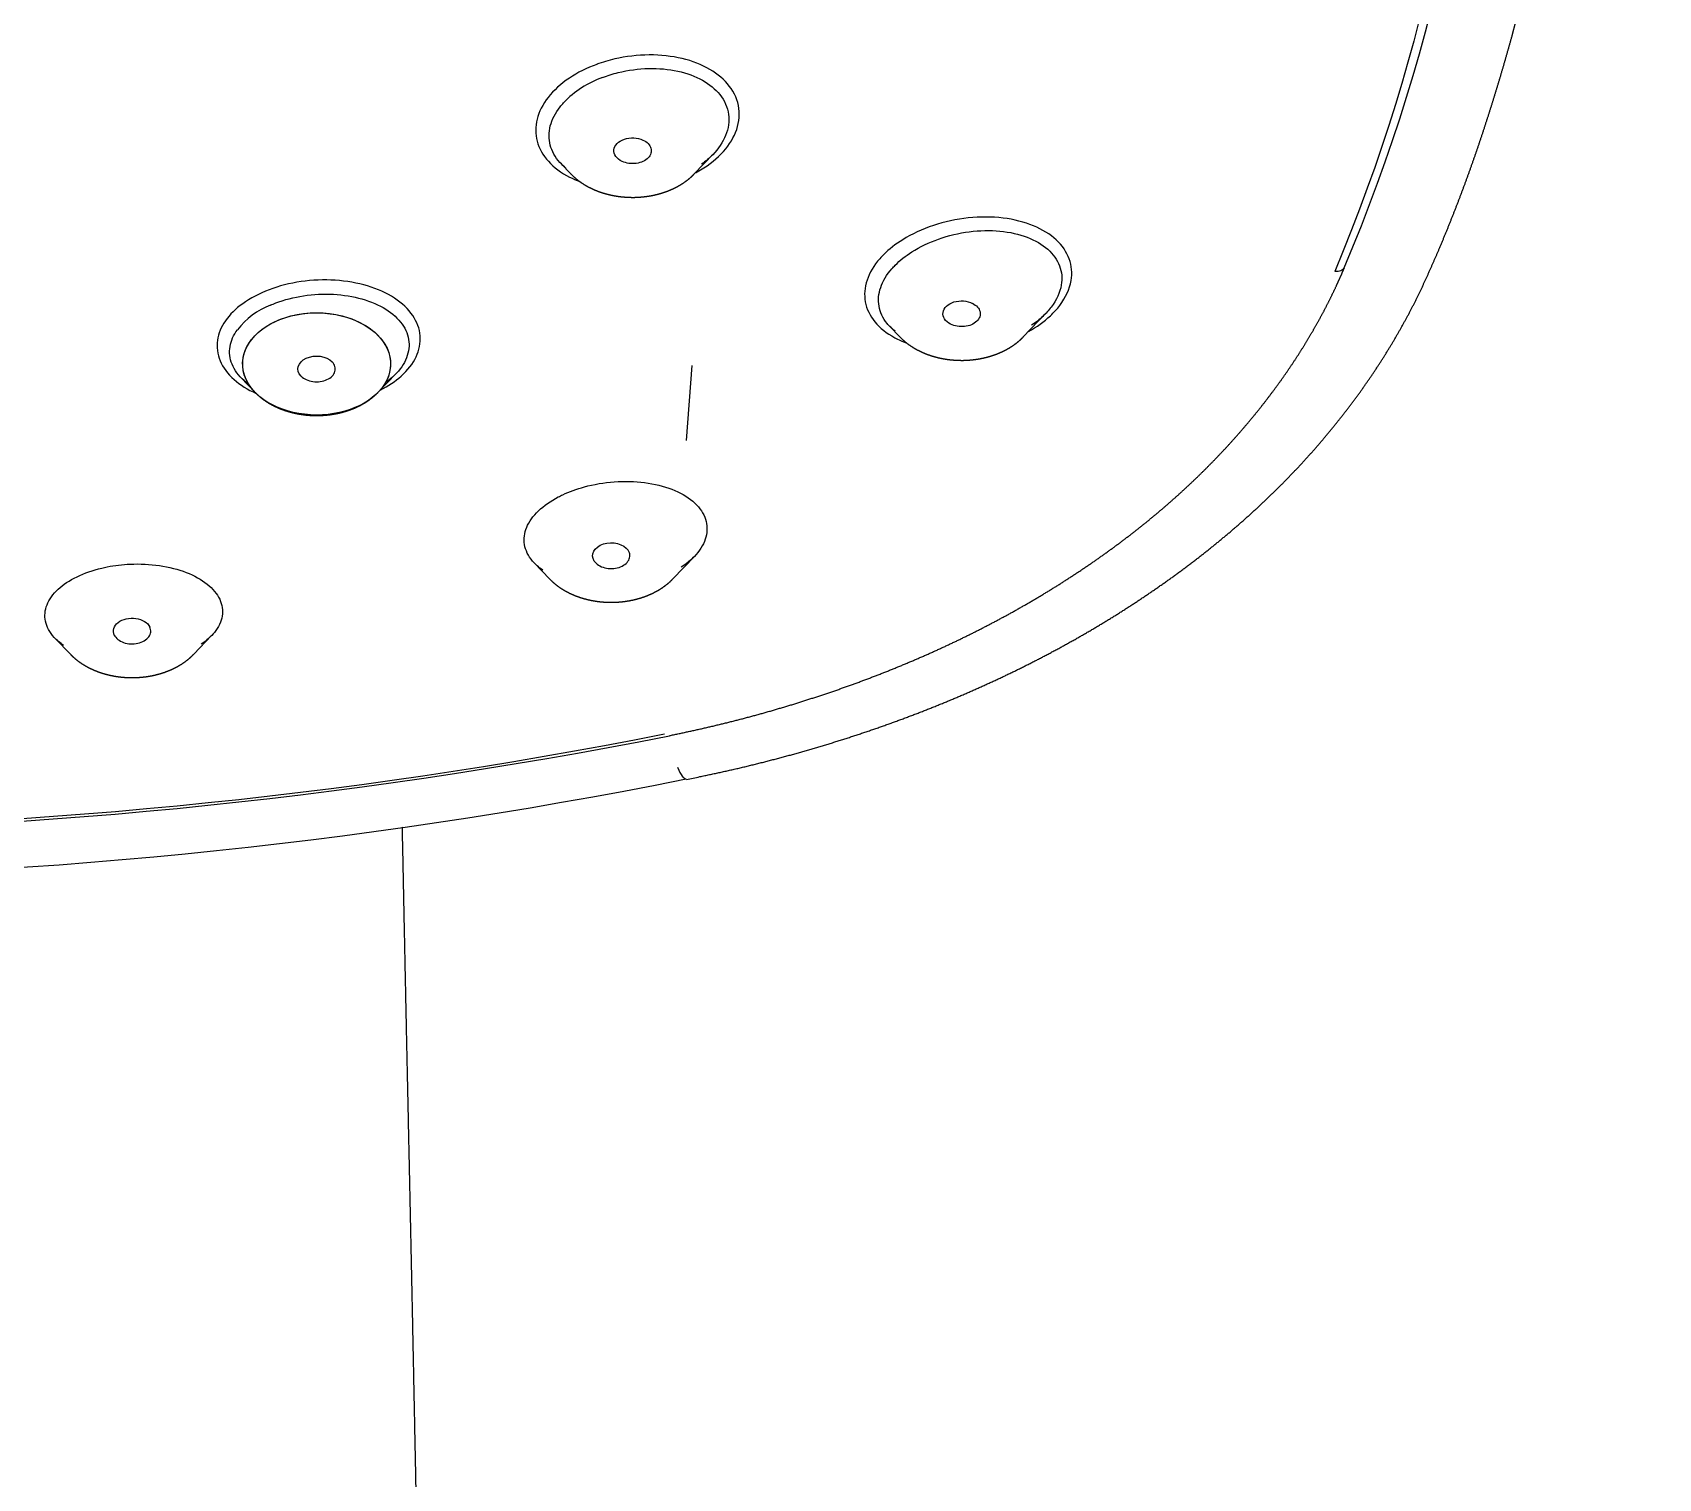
# Model space of a CAD drawing. Header units: millimetres. Extents: x 5066 to 5486, y -1867 to -1273.
# Drawn here: x 5232.47 to 5239.44, y -1583.56 to -1577.36 of the extents above; entities that cross this region are included whole.
import ezdxf

# ---------------------------------------------------------------- set-up
doc = ezdxf.new("R2010")
doc.units = ezdxf.units.MM
doc.header["$LTSCALE"] = 7
doc.header["$MEASUREMENT"] = 0
doc.layers.add('DWG', color=7, linetype='CONTINUOUS')

msp = doc.modelspace()

# ---------------------------------------------------------------- linework, layer by layer
at = {"layer": 'DWG'}
for p, q in [((5234.7771, -1577.9674), (5234.7346, -1577.9229)), ((5235.3064, -1577.9674), (5235.3871, -1577.8832)), ((5236.1878, -1578.6666), (5236.1431, -1578.62)), ((5236.7171, -1578.6666), (5236.8141, -1578.5653)), ((5233.9516, -1578.9035), (5234.0281, -1578.8236)), ((5235.2735, -1579.1104), (5235.2969, -1578.789)), ((5233.4223, -1578.9035), (5233.3622, -1578.8407)), ((5234.6855, -1579.7045), (5234.6207, -1579.6369)), ((5235.2148, -1579.7045), (5235.3067, -1579.6085)), ((5233.1604, -1580.0276), (5233.237, -1579.9476)), ((5232.6311, -1580.0276), (5232.5652, -1579.9588))]:
    msp.add_line(p, q, dxfattribs=at)
for centre, radius, start, end in [((5222.0843, -1572.6796), 17.3746, 344.32494, 357.35495), ((5231.1325, -1575.4015), 7.5664, 336.90106, 0.46976), ((5235.0606, -1577.9648), 0.4367, 109.75808, 136.07899), ((5233.6163, -1578.8499), 0.344, 111.65136, 141.49501), ((5230.9584, -1558.9503), 21.8429, 258.82419, 281.19623), ((5230.9582, -1559.0493), 21.9418, 258.66461, 281.33865), ((5233.7226, -1572.6589), 8.0563, 281.09179, 281.51236)]:
    msp.add_arc(centre, radius, start, end, dxfattribs=at)
at = {"layer": 'DWG', "extrusion": (0, 0, -1)}
for centre, major_axis, start_param, end_param in [((5235.0418, -1577.8682), (0.08, 0), 2.159845, 5.301438), ((5233.687, -1578.7825), (0.3173, 0), 2.557158, 6.86762), ((5233.687, -1578.7825), (0.3173, 0), 4.12334, 7.853982), ((5236.4524, -1578.5674), (0.08, 0), 2.199115, 5.340708), ((5233.687, -1578.7825), (0.3173, 0), 1.570796, 4.12334), ((5233.687, -1578.8042), (-0.08, 0), 5.694137, 8.835729), ((5234.9501, -1579.6053), (-0.08, 0), 5.654867, 8.796459), ((5232.8957, -1579.9284), (-0.08, 0), 5.969026, 9.110619)]:
    msp.add_ellipse(centre, major_axis=major_axis, ratio=0.690882, start_param=start_param, end_param=end_param, dxfattribs=at)
at = {"layer": 'DWG'}
for points in [[(5238.0525, -1572.5543), (5238.8454, -1574.447), (5238.8454, -1576.4936), (5238.0526, -1578.3857)], [(5235.0862, -1577.8222), (5235.0949, -1577.8262), (5235.11, -1577.8366), (5235.1223, -1577.8571), (5235.1223, -1577.8792), (5235.11, -1577.8997), (5235.0874, -1577.9153), (5235.0578, -1577.9238), (5235.0258, -1577.9238), (5235.0061, -1577.9181), (5234.9974, -1577.9141)], [(5238.0933, -1578.3704), (5238.088, -1578.3818), (5238.072, -1578.3887), (5238.0526, -1578.3857)], [(5236.4995, -1578.5226), (5236.5079, -1578.5269), (5236.5224, -1578.5377), (5236.5335, -1578.5585), (5236.5322, -1578.5806), (5236.5188, -1578.6007), (5236.4953, -1578.6157), (5236.4653, -1578.6234), (5236.4333, -1578.6225), (5236.4139, -1578.6163), (5236.4054, -1578.6121)], [(5233.6204, -1578.8349), (5233.6263, -1578.8409), (5233.6414, -1578.8513), (5233.6709, -1578.8598), (5233.703, -1578.8598), (5233.7326, -1578.8513), (5233.7552, -1578.8357), (5233.7675, -1578.8153), (5233.7675, -1578.7931), (5233.7593, -1578.7795), (5233.7535, -1578.7735)], [(5234.8854, -1579.6377), (5234.8916, -1579.6436), (5234.9073, -1579.6536), (5234.9373, -1579.6613), (5234.9693, -1579.6604), (5234.9984, -1579.6511), (5235.0201, -1579.6349), (5235.0312, -1579.6141), (5235.03, -1579.592), (5235.021, -1579.5786), (5235.0149, -1579.5728)], [(5232.8196, -1579.9455), (5232.8229, -1579.9523), (5232.8333, -1579.9652), (5232.8585, -1579.9789), (5232.8893, -1579.9849), (5232.9211, -1579.9823), (5232.949, -1579.9715), (5232.9689, -1579.9541), (5232.9776, -1579.9328), (5232.975, -1579.9182), (5232.9718, -1579.9113)], [(5235.179, -1580.371), (5232.4399, -1580.919), (5229.4776, -1580.9191), (5226.7385, -1580.371)], [(5235.2341, -1580.513), (5235.2483, -1580.5476), (5235.2619, -1580.564), (5235.272, -1580.5622)]]:
    msp.add_open_spline(points, degree=3, dxfattribs=at)
for points, degree, knots in [([(5235.3305, -1580.5531), (5235.4, -1580.5384), (5235.4693, -1580.523), (5235.5383, -1580.5068), (5235.607, -1580.4898), (5235.6753, -1580.4719), (5235.7433, -1580.4534), (5235.8108, -1580.434), (5235.878, -1580.414), (5235.9447, -1580.3931), (5236.011, -1580.3716), (5236.0767, -1580.3493), (5236.142, -1580.3263), (5236.2068, -1580.3026), (5236.271, -1580.2782), (5236.3346, -1580.2531), (5236.3977, -1580.2274), (5236.4601, -1580.201), (5236.5219, -1580.1739), (5236.583, -1580.1462), (5236.6435, -1580.1178), (5236.706, -1580.0874), (5236.7679, -1580.0562), (5236.8291, -1580.0242), (5236.8897, -1579.9915), (5236.9495, -1579.9581), (5237.0085, -1579.9239), (5237.0668, -1579.8891), (5237.1244, -1579.8535), (5237.1811, -1579.8172), (5237.2369, -1579.7803), (5237.2919, -1579.7427), (5237.346, -1579.7045), (5237.3993, -1579.6657), (5237.4516, -1579.6262), (5237.5029, -1579.5862), (5237.5533, -1579.5455), (5237.6027, -1579.5043), (5237.651, -1579.4626), (5237.6984, -1579.4203), (5237.7446, -1579.3774), (5237.7895, -1579.3344), (5237.8333, -1579.2908), (5237.8762, -1579.2466), (5237.9181, -1579.2018), (5237.959, -1579.1564), (5237.9988, -1579.1106), (5238.0376, -1579.0642), (5238.0754, -1579.0173), (5238.112, -1578.9699), (5238.1476, -1578.9221), (5238.1821, -1578.8739), (5238.2155, -1578.8253), (5238.2478, -1578.7762), (5238.2789, -1578.7268), (5238.3089, -1578.677), (5238.3377, -1578.6269), (5238.3654, -1578.5765), (5238.3918, -1578.5258), (5238.417, -1578.4749), (5238.441, -1578.4236), (5238.4673, -1578.3652), (5238.4927, -1578.3068), (5238.5173, -1578.2486), (5238.5412, -1578.1903), (5238.5643, -1578.1322), (5238.5868, -1578.074), (5238.6086, -1578.0159), (5238.6297, -1577.9578), (5238.6503, -1577.8997), (5238.6703, -1577.8415), (5238.6897, -1577.7834), (5238.7086, -1577.7251), (5238.7271, -1577.6668), (5238.7451, -1577.6085), (5238.7627, -1577.55), (5238.7799, -1577.4914), (5238.7967, -1577.4327), (5238.8133, -1577.3739)], 1, [0, 0, 0.362834, 0.725667, 1.088501, 1.451335, 1.814169, 2.177002, 2.539836, 2.90267, 3.265504, 3.628337, 3.991171, 4.354005, 4.716838, 5.079672, 5.442506, 5.80534, 6.168173, 6.531007, 6.893841, 7.256675, 7.63628, 8.015886, 8.395492, 8.775098, 9.154704, 9.53431, 9.913916, 10.293522, 10.673128, 11.052734, 11.43234, 11.811946, 12.191552, 12.571158, 12.950764, 13.330369, 13.709975, 14.089581, 14.469187, 14.848793, 15.224987, 15.60118, 15.977374, 16.353567, 16.729761, 17.105954, 17.482148, 17.858341, 18.234535, 18.610728, 18.986922, 19.363115, 19.739309, 20.115502, 20.491696, 20.867889, 21.244083, 21.620276, 21.99647, 22.372663, 22.801261, 23.229858, 23.658456, 24.087054, 24.515652, 24.944249, 25.372847, 25.801445, 26.230042, 26.65864, 27.087238, 27.515836, 27.944433, 28.373031, 28.801629, 29.230226, 29.658824, 30.087422, 30.087422]), ([(5234.8882, -1577.4975), (5234.8882, -1577.4975), (5234.8882, -1577.4975), (5234.8882, -1577.4975), (5234.8456, -1577.5131), (5234.8054, -1577.5333), (5234.7708, -1577.5565), (5234.7344, -1577.5808), (5234.7032, -1577.6091), (5234.6797, -1577.639), (5234.6564, -1577.6687), (5234.6401, -1577.7009), (5234.6321, -1577.7328), (5234.6242, -1577.7646), (5234.6243, -1577.7971), (5234.6325, -1577.8276), (5234.6407, -1577.8581), (5234.6572, -1577.8876), (5234.6806, -1577.9134), (5234.7042, -1577.9395), (5234.7353, -1577.9627), (5234.7716, -1577.9812), (5234.7853, -1577.9882), (5234.7999, -1577.9946), (5234.8152, -1578.0004)], 3, [0, 0, 0, 0, 0.0000063, 0.0000063, 0.0000063, 0.0731967, 0.0731967, 0.0731967, 0.1500927, 0.1500927, 0.1500927, 0.2264069, 0.2264069, 0.2264069, 0.3025008, 0.3025008, 0.3025008, 0.3788158, 0.3788158, 0.3788158, 0.4556258, 0.4556258, 0.4556258, 0.4847893, 0.4847893, 0.4847893, 0.4847893]), ([(5235.4976, -1577.6873), (5235.4976, -1577.6873), (5235.4976, -1577.6873), (5235.4976, -1577.6873), (5235.4933, -1577.6531), (5235.4791, -1577.6198), (5235.4565, -1577.5905), (5235.4357, -1577.5635), (5235.4071, -1577.5391), (5235.3732, -1577.5193), (5235.3389, -1577.4992), (5235.2982, -1577.4833), (5235.2545, -1577.4728), (5235.2103, -1577.4622), (5235.1618, -1577.4569), (5235.113, -1577.4571), (5235.064, -1577.4574), (5235.0133, -1577.4633), (5234.9651, -1577.4745), (5234.9388, -1577.4806), (5234.9129, -1577.4883), (5234.8882, -1577.4974), (5234.8882, -1577.4974), (5234.8882, -1577.4975), (5234.8882, -1577.4975)], 3, [0, 0, 0, 0, 0.000015, 0.000015, 0.000015, 0.190228, 0.190228, 0.190228, 0.365738, 0.365738, 0.365738, 0.543364, 0.543364, 0.543364, 0.722731, 0.722731, 0.722731, 0.90274, 0.90274, 0.90274, 0.999985, 0.999985, 0.999985, 1, 1, 1, 1]), ([(5234.913, -1577.5538), (5234.9347, -1577.5455), (5234.9573, -1577.5384), (5234.9803, -1577.5327), (5235.0226, -1577.5222), (5235.0672, -1577.5162), (5235.1103, -1577.5152), (5235.1535, -1577.5142), (5235.1964, -1577.5181), (5235.2355, -1577.5267), (5235.2744, -1577.5352), (5235.3107, -1577.5485), (5235.3413, -1577.5656), (5235.3716, -1577.5826), (5235.3972, -1577.6037), (5235.416, -1577.6272), (5235.4363, -1577.6528), (5235.4491, -1577.682), (5235.4532, -1577.7122)], 3, [0, 0, 0, 0, 0.096534, 0.096534, 0.096534, 0.275718, 0.275718, 0.275718, 0.454902, 0.454902, 0.454902, 0.632827, 0.632827, 0.632827, 0.808936, 0.808936, 0.808936, 1, 1, 1, 1]), ([(5234.7575, -1577.9439), (5234.7474, -1577.9358), (5234.7383, -1577.9272), (5234.7302, -1577.9182), (5234.7099, -1577.8958), (5234.6958, -1577.8703), (5234.6888, -1577.8438), (5234.6819, -1577.8174), (5234.682, -1577.7892), (5234.6891, -1577.7615), (5234.6962, -1577.7337), (5234.7106, -1577.7057), (5234.7309, -1577.6797), (5234.7356, -1577.6737), (5234.7407, -1577.6677), (5234.7461, -1577.6619)], 3, [0.5938723, 0.5938723, 0.5938723, 0.5938723, 0.6243093, 0.6243093, 0.6243093, 0.7001296, 0.7001296, 0.7001296, 0.7755465, 0.7755465, 0.7755465, 0.8511058, 0.8511058, 0.8511058, 0.8685344, 0.8685344, 0.8685344, 0.8685344]), ([(5235.3108, -1577.9629), (5235.3133, -1577.9616), (5235.3159, -1577.9602), (5235.3184, -1577.9588), (5235.3581, -1577.9369), (5235.3934, -1577.9105), (5235.4214, -1577.8817), (5235.4492, -1577.8531), (5235.4705, -1577.8214), (5235.4835, -1577.7893), (5235.497, -1577.7557), (5235.5019, -1577.7206), (5235.4976, -1577.6873)], 3, [0.760909, 0.760909, 0.760909, 0.760909, 0.7658051, 0.7658051, 0.7658051, 0.8429267, 0.8429267, 0.8429267, 0.9196237, 0.9196237, 0.9196237, 1, 1, 1, 1]), ([(5235.4532, -1577.7122), (5235.4571, -1577.7416), (5235.4528, -1577.7728), (5235.4407, -1577.8027), (5235.4292, -1577.8313), (5235.4101, -1577.8595), (5235.3853, -1577.8851), (5235.3713, -1577.8995), (5235.3552, -1577.9133), (5235.3375, -1577.926)], 3, [0, 0, 0, 0, 0.0810578, 0.0810578, 0.0810578, 0.1584424, 0.1584424, 0.1584424, 0.2020813, 0.2020813, 0.2020813, 0.2020813]), ([(5234.7771, -1577.9674), (5234.7877, -1577.9778), (5234.7989, -1577.9877), (5234.8107, -1577.9971), (5234.8231, -1578.0058), (5234.836, -1578.0141), (5234.8493, -1578.0217), (5234.864, -1578.0292), (5234.8791, -1578.0361), (5234.8946, -1578.0423), (5234.9105, -1578.0478), (5234.9267, -1578.0527), (5234.9433, -1578.0569), (5234.9602, -1578.0605), (5234.9774, -1578.0634), (5234.9947, -1578.0656), (5235.0122, -1578.0671), (5235.0297, -1578.0679), (5235.0473, -1578.0681), (5235.0648, -1578.0675), (5235.0823, -1578.0662), (5235.0997, -1578.0643), (5235.1169, -1578.0617), (5235.134, -1578.0583), (5235.1508, -1578.0543), (5235.1673, -1578.0496), (5235.1835, -1578.0443), (5235.1993, -1578.0382), (5235.2147, -1578.0315), (5235.2297, -1578.0242), (5235.2441, -1578.0161), (5235.2578, -1578.0076), (5235.2709, -1577.9985), (5235.2835, -1577.9887), (5235.2953, -1577.9784), (5235.3064, -1577.9674)], 1, [0.584435, 0.584435, 0.63789, 0.691346, 0.744802, 0.798258, 0.851714, 0.90517, 0.961835, 1.018501, 1.075167, 1.131833, 1.188499, 1.245165, 1.302426, 1.359688, 1.41695, 1.474212, 1.531473, 1.588735, 1.645971, 1.703206, 1.760441, 1.817677, 1.874912, 1.932147, 1.989402, 2.046657, 2.103912, 2.161167, 2.218422, 2.275677, 2.331974, 2.38827, 2.444566, 2.500862, 2.557158, 2.557158]), ([(5236.7393, -1578.6434), (5236.7746, -1578.6237), (5236.8066, -1578.6008), (5236.833, -1578.576), (5236.8483, -1578.5618), (5236.862, -1578.5467), (5236.8737, -1578.5313), (5236.8993, -1578.4975), (5236.916, -1578.461), (5236.9221, -1578.4254), (5236.9275, -1578.3936), (5236.9247, -1578.3616), (5236.914, -1578.3322), (5236.9032, -1578.3026), (5236.8841, -1578.2747), (5236.8583, -1578.2508), (5236.8323, -1578.2266), (5236.7988, -1578.2057), (5236.7605, -1578.1899), (5236.7217, -1578.1739), (5236.677, -1578.1626), (5236.63, -1578.1569), (5236.5826, -1578.1512), (5236.5315, -1578.151), (5236.481, -1578.1563), (5236.4305, -1578.1617), (5236.3792, -1578.1728), (5236.3314, -1578.1887), (5236.2841, -1578.2044), (5236.239, -1578.2254), (5236.1999, -1578.2497), (5236.1691, -1578.2689), (5236.1414, -1578.2905), (5236.1184, -1578.3135)], 3, [0.4473795, 0.4473795, 0.4473795, 0.4473795, 0.4940208, 0.4940208, 0.4940208, 0.5207093, 0.5207093, 0.5207093, 0.5798719, 0.5798719, 0.5798719, 0.6325164, 0.6325164, 0.6325164, 0.6854549, 0.6854549, 0.6854549, 0.7390417, 0.7390417, 0.7390417, 0.7933997, 0.7933997, 0.7933997, 0.848304, 0.848304, 0.848304, 0.9032088, 0.9032088, 0.9032088, 0.9575028, 0.9575028, 0.9575028, 1, 1, 1, 1]), ([(5236.1682, -1578.3587), (5236.1883, -1578.3385), (5236.2124, -1578.3193), (5236.2392, -1578.3022), (5236.2733, -1578.2804), (5236.3127, -1578.2615), (5236.354, -1578.2469), (5236.3959, -1578.232), (5236.4409, -1578.2213), (5236.4853, -1578.2156), (5236.5299, -1578.2098), (5236.5751, -1578.2088), (5236.6171, -1578.2128), (5236.659, -1578.2168), (5236.6989, -1578.2258), (5236.7336, -1578.239), (5236.7679, -1578.2522), (5236.7981, -1578.2699), (5236.8217, -1578.2907), (5236.8449, -1578.3114), (5236.8623, -1578.3357), (5236.8722, -1578.3617), (5236.882, -1578.3876), (5236.8847, -1578.4159), (5236.88, -1578.4442), (5236.8747, -1578.4758), (5236.8598, -1578.5085), (5236.8368, -1578.5387), (5236.8263, -1578.5526), (5236.8141, -1578.5661), (5236.8003, -1578.5789), (5236.786, -1578.5923), (5236.7699, -1578.605), (5236.7525, -1578.617)], 3, [0, 0, 0, 0, 0.0419095, 0.0419095, 0.0419095, 0.0956204, 0.0956204, 0.0956204, 0.1502016, 0.1502016, 0.1502016, 0.2050524, 0.2050524, 0.2050524, 0.2595771, 0.2595771, 0.2595771, 0.3134825, 0.3134825, 0.3134825, 0.3668367, 0.3668367, 0.3668367, 0.4199595, 0.4199595, 0.4199595, 0.4797087, 0.4797087, 0.4797087, 0.5066625, 0.5066625, 0.5066625, 0.5349998, 0.5349998, 0.5349998, 0.5349998]), ([(5236.1184, -1578.3135), (5236.1126, -1578.3193), (5236.107, -1578.3252), (5236.1018, -1578.3312), (5236.0762, -1578.3604), (5236.0574, -1578.392), (5236.0469, -1578.4234), (5236.0365, -1578.4547), (5236.034, -1578.4867), (5236.0396, -1578.5167), (5236.0453, -1578.547), (5236.0594, -1578.5762), (5236.0805, -1578.6019), (5236.102, -1578.628), (5236.1313, -1578.6513), (5236.1662, -1578.67), (5236.1818, -1578.6784), (5236.1987, -1578.686), (5236.2166, -1578.6926)], 3, [0, 0, 0, 0, 0.010627, 0.010627, 0.010627, 0.0632774, 0.0632774, 0.0632774, 0.1157414, 0.1157414, 0.1157414, 0.1685971, 0.1685971, 0.1685971, 0.2221921, 0.2221921, 0.2221921, 0.2462501, 0.2462501, 0.2462501, 0.2462501]), ([(5233.9599, -1578.8948), (5233.994, -1578.8777), (5234.0246, -1578.8574), (5234.0496, -1578.8352), (5234.078, -1578.81), (5234.0999, -1578.7816), (5234.1137, -1578.7524), (5234.1275, -1578.7231), (5234.1334, -1578.6921), (5234.131, -1578.6622), (5234.1285, -1578.632), (5234.1176, -1578.6021), (5234.099, -1578.5748), (5234.0804, -1578.5474), (5234.0536, -1578.5219), (5234.0209, -1578.5005), (5233.9883, -1578.479), (5233.9487, -1578.4611), (5233.9056, -1578.4481), (5233.8627, -1578.4351), (5233.8151, -1578.4267), (5233.7666, -1578.4236), (5233.7186, -1578.4206), (5233.6684, -1578.4226), (5233.6203, -1578.4296), (5233.5725, -1578.4365), (5233.5255, -1578.4485), (5233.4832, -1578.4645), (5233.441, -1578.4805), (5233.4023, -1578.501), (5233.3702, -1578.5242), (5233.3399, -1578.5461), (5233.3147, -1578.571), (5233.2965, -1578.5971), (5233.2965, -1578.5972), (5233.2965, -1578.5972), (5233.2964, -1578.5972)], 3, [0.1673957, 0.1673957, 0.1673957, 0.1673957, 0.2348735, 0.2348735, 0.2348735, 0.3115459, 0.3115459, 0.3115459, 0.3886784, 0.3886784, 0.3886784, 0.4662165, 0.4662165, 0.4662165, 0.5439755, 0.5439755, 0.5439755, 0.6216809, 0.6216809, 0.6216809, 0.6990356, 0.6990356, 0.6990356, 0.775838, 0.775838, 0.775838, 0.8521066, 0.8521066, 0.8521066, 0.9281309, 0.9281309, 0.9281309, 0.9999937, 0.9999937, 0.9999937, 1, 1, 1, 1]), ([(5235.1995, -1580.3768), (5235.2642, -1580.3634), (5235.3287, -1580.3493), (5235.3928, -1580.3344), (5235.4567, -1580.3188), (5235.5203, -1580.3024), (5235.5835, -1580.2854), (5235.6464, -1580.2676), (5235.7089, -1580.2491), (5235.7709, -1580.23), (5235.8325, -1580.2101), (5235.8937, -1580.1896), (5235.9544, -1580.1685), (5236.0146, -1580.1466), (5236.0743, -1580.1241), (5236.1334, -1580.101), (5236.1919, -1580.0773), (5236.2499, -1580.0529), (5236.3072, -1580.0279), (5236.3639, -1580.0023), (5236.42, -1579.9761), (5236.4768, -1579.9486), (5236.533, -1579.9204), (5236.5886, -1579.8915), (5236.6436, -1579.862), (5236.6979, -1579.8318), (5236.7515, -1579.8009), (5236.8045, -1579.7695), (5236.8567, -1579.7374), (5236.9082, -1579.7047), (5236.9589, -1579.6715), (5237.0088, -1579.6377), (5237.0579, -1579.6033), (5237.1062, -1579.5683), (5237.1536, -1579.5329), (5237.2002, -1579.4969), (5237.2459, -1579.4603), (5237.2907, -1579.4233), (5237.3346, -1579.3859), (5237.3775, -1579.3479), (5237.4194, -1579.3095), (5237.4602, -1579.2709), (5237.5, -1579.2317), (5237.539, -1579.1921), (5237.5771, -1579.152), (5237.6143, -1579.1114), (5237.6506, -1579.0704), (5237.6859, -1579.0289), (5237.7203, -1578.9871), (5237.7537, -1578.9448), (5237.7862, -1578.9022), (5237.8177, -1578.8592), (5237.8481, -1578.8158), (5237.8776, -1578.7722), (5237.906, -1578.7282), (5237.9334, -1578.6839), (5237.9597, -1578.6393), (5237.985, -1578.5945), (5238.0092, -1578.5495), (5238.0323, -1578.5042), (5238.0543, -1578.4586), (5238.0678, -1578.4294), (5238.0809, -1578.4), (5238.0935, -1578.3705)], 1, [0, 0, 0.337391, 0.674783, 1.012174, 1.349565, 1.686957, 2.024348, 2.361739, 2.699131, 3.036522, 3.373914, 3.711305, 4.048696, 4.386088, 4.723479, 5.06087, 5.398262, 5.735653, 6.073044, 6.410436, 6.747827, 7.09375, 7.439673, 7.785597, 8.13152, 8.477443, 8.823366, 9.169289, 9.515212, 9.861136, 10.207059, 10.552982, 10.898905, 11.244828, 11.590752, 11.936675, 12.282598, 12.628521, 12.974444, 13.320367, 13.666291, 14.00972, 14.353149, 14.696578, 15.040007, 15.383437, 15.726866, 16.070295, 16.413724, 16.757153, 17.100583, 17.444012, 17.787441, 18.13087, 18.474299, 18.817729, 19.161158, 19.504587, 19.848016, 20.191445, 20.534875, 20.754999, 20.975123, 21.195247, 21.195247]), ([(5236.167, -1578.6414), (5236.154, -1578.6313), (5236.1426, -1578.6203), (5236.133, -1578.6086), (5236.1149, -1578.5864), (5236.103, -1578.5613), (5236.0984, -1578.5351), (5236.0938, -1578.5093), (5236.0962, -1578.4817), (5236.1056, -1578.4545), (5236.1149, -1578.4273), (5236.1314, -1578.3998), (5236.1538, -1578.3742), (5236.1584, -1578.369), (5236.1632, -1578.3638), (5236.1682, -1578.3587)], 3, [0.8059249, 0.8059249, 0.8059249, 0.8059249, 0.8335212, 0.8335212, 0.8335212, 0.8858884, 0.8858884, 0.8858884, 0.9376656, 0.9376656, 0.9376656, 0.9895291, 0.9895291, 0.9895291, 1, 1, 1, 1]), ([(5233.4894, -1578.5301), (5233.4966, -1578.527), (5233.504, -1578.524), (5233.5115, -1578.5212), (5233.5485, -1578.5072), (5233.5896, -1578.4966), (5233.6313, -1578.4903), (5233.6734, -1578.484), (5233.7173, -1578.4818), (5233.7594, -1578.484), (5233.8019, -1578.4863), (5233.8438, -1578.493), (5233.8816, -1578.5038), (5233.9197, -1578.5146), (5233.9546, -1578.5297), (5233.9836, -1578.5479), (5234.0128, -1578.5661), (5234.0367, -1578.588), (5234.0534, -1578.6115), (5234.0702, -1578.6351), (5234.0802, -1578.6611), (5234.0827, -1578.6873), (5234.0852, -1578.7135), (5234.0802, -1578.7406), (5234.0682, -1578.7663), (5234.0562, -1578.792), (5234.0369, -1578.817), (5234.0118, -1578.8393), (5234.0028, -1578.8472), (5233.993, -1578.8549), (5233.9825, -1578.8622)], 3, [0.1314311, 0.1314311, 0.1314311, 0.1314311, 0.1467169, 0.1467169, 0.1467169, 0.2222308, 0.2222308, 0.2222308, 0.2983464, 0.2983464, 0.2983464, 0.3751965, 0.3751965, 0.3751965, 0.452648, 0.452648, 0.452648, 0.5304215, 0.5304215, 0.5304215, 0.6082195, 0.6082195, 0.6082195, 0.6858094, 0.6858094, 0.6858094, 0.7630757, 0.7630757, 0.7630757, 0.7906231, 0.7906231, 0.7906231, 0.7906231]), ([(5233.2964, -1578.5972), (5233.2964, -1578.5972), (5233.2964, -1578.5972), (5233.2964, -1578.5972), (5233.2778, -1578.6238), (5233.266, -1578.6523), (5233.2618, -1578.6806), (5233.2574, -1578.7104), (5233.2613, -1578.7408), (5233.2732, -1578.7693), (5233.2852, -1578.798), (5233.3057, -1578.8255), (5233.3329, -1578.8497), (5233.3587, -1578.8725), (5233.3912, -1578.8929), (5233.4281, -1578.9093)], 3, [0, 0, 0, 0, 0.0000145, 0.0000145, 0.0000145, 0.168962, 0.168962, 0.168962, 0.3472028, 0.3472028, 0.3472028, 0.526916, 0.526916, 0.526916, 0.6972018, 0.6972018, 0.6972018, 0.6972018]), ([(5233.396, -1578.87), (5233.389, -1578.8649), (5233.3823, -1578.8596), (5233.3762, -1578.8541), (5233.3525, -1578.8331), (5233.3348, -1578.8092), (5233.3246, -1578.7843), (5233.3145, -1578.7596), (5233.3115, -1578.7334), (5233.3158, -1578.7076), (5233.3198, -1578.6832), (5233.3305, -1578.6586), (5233.3471, -1578.6357)], 3, [0.4279695, 0.4279695, 0.4279695, 0.4279695, 0.4747427, 0.4747427, 0.4747427, 0.6544874, 0.6544874, 0.6544874, 0.8321782, 0.8321782, 0.8321782, 1, 1, 1, 1]), ([(5236.1878, -1578.6666), (5236.1983, -1578.677), (5236.2096, -1578.6869), (5236.2214, -1578.6963), (5236.2337, -1578.705), (5236.2466, -1578.7133), (5236.26, -1578.7209), (5236.2746, -1578.7284), (5236.2897, -1578.7353), (5236.3052, -1578.7415), (5236.3211, -1578.747), (5236.3374, -1578.7519), (5236.3539, -1578.7561), (5236.3709, -1578.7597), (5236.388, -1578.7626), (5236.4054, -1578.7648), (5236.4228, -1578.7663), (5236.4404, -1578.7671), (5236.4579, -1578.7673), (5236.4755, -1578.7667), (5236.493, -1578.7654), (5236.5103, -1578.7635), (5236.5276, -1578.7609), (5236.5446, -1578.7575), (5236.5614, -1578.7535), (5236.5779, -1578.7488), (5236.5941, -1578.7435), (5236.6099, -1578.7374), (5236.6254, -1578.7307), (5236.6403, -1578.7234), (5236.6548, -1578.7153), (5236.6685, -1578.7068), (5236.6816, -1578.6977), (5236.6941, -1578.6879), (5236.7059, -1578.6776), (5236.7171, -1578.6666)], 1, [0.584435, 0.584435, 0.63789, 0.691346, 0.744802, 0.798258, 0.851714, 0.90517, 0.961835, 1.018501, 1.075167, 1.131833, 1.188499, 1.245165, 1.302426, 1.359688, 1.41695, 1.474212, 1.531473, 1.588735, 1.645971, 1.703206, 1.760441, 1.817677, 1.874912, 1.932147, 1.989402, 2.046657, 2.103912, 2.161167, 2.218422, 2.275677, 2.331974, 2.38827, 2.444566, 2.500862, 2.557158, 2.557158]), ([(5233.4223, -1578.9035), (5233.4329, -1578.9139), (5233.4441, -1578.9238), (5233.4559, -1578.9331), (5233.4682, -1578.9419), (5233.4811, -1578.9501), (5233.4945, -1578.9578), (5233.5091, -1578.9652), (5233.5242, -1578.9721), (5233.5398, -1578.9783), (5233.5557, -1578.9838), (5233.5719, -1578.9887), (5233.5884, -1578.9929), (5233.6054, -1578.9965), (5233.6226, -1578.9994), (5233.6399, -1579.0016), (5233.6574, -1579.0032), (5233.6749, -1579.004), (5233.6925, -1579.0041), (5233.71, -1579.0035), (5233.7275, -1579.0023), (5233.7449, -1579.0003), (5233.7621, -1578.9977), (5233.7791, -1578.9944), (5233.7959, -1578.9904), (5233.8125, -1578.9857), (5233.8286, -1578.9803), (5233.8445, -1578.9743), (5233.8599, -1578.9676), (5233.8748, -1578.9602), (5233.8893, -1578.9522), (5233.903, -1578.9437), (5233.9161, -1578.9345), (5233.9286, -1578.9248), (5233.9405, -1578.9144), (5233.9516, -1578.9035)], 1, [0.584435, 0.584435, 0.63789, 0.691346, 0.744802, 0.798258, 0.851714, 0.90517, 0.961835, 1.018501, 1.075167, 1.131833, 1.188499, 1.245165, 1.302426, 1.359688, 1.41695, 1.474212, 1.531473, 1.588735, 1.645971, 1.703206, 1.760441, 1.817677, 1.874912, 1.932147, 1.989402, 2.046657, 2.103912, 2.161167, 2.218422, 2.275677, 2.331974, 2.38827, 2.444566, 2.500862, 2.557158, 2.557158]), ([(5234.7424, -1579.3438), (5234.7709, -1579.3305), (5234.8023, -1579.319), (5234.8351, -1579.3101), (5234.8758, -1579.299), (5234.9196, -1579.2915), (5234.9628, -1579.2883), (5235.0069, -1579.2851), (5235.0515, -1579.2861), (5235.093, -1579.2914), (5235.1351, -1579.2968), (5235.1753, -1579.3066), (5235.2101, -1579.3201), (5235.2452, -1579.3337), (5235.2759, -1579.3513), (5235.2997, -1579.3716), (5235.3235, -1579.3918), (5235.341, -1579.4151), (5235.3509, -1579.4396), (5235.3608, -1579.4639), (5235.3633, -1579.49), (5235.3583, -1579.5158), (5235.3534, -1579.5413), (5235.3409, -1579.5672), (5235.3218, -1579.5913), (5235.3038, -1579.614), (5235.2793, -1579.6357), (5235.2503, -1579.6547)], 3, [0, 0, 0, 0, 0.0420573, 0.0420573, 0.0420573, 0.0946403, 0.0946403, 0.0946403, 0.1482071, 0.1482071, 0.1482071, 0.2025926, 0.2025926, 0.2025926, 0.2573559, 0.2573559, 0.2573559, 0.3120156, 0.3120156, 0.3120156, 0.3662358, 0.3662358, 0.3662358, 0.4198709, 0.4198709, 0.4198709, 0.4706263, 0.4706263, 0.4706263, 0.4706263]), ([(5234.657, -1579.6675), (5234.6398, -1579.6555), (5234.6249, -1579.6423), (5234.613, -1579.6284), (5234.5945, -1579.6066), (5234.5826, -1579.5823), (5234.5784, -1579.5575), (5234.5743, -1579.5332), (5234.5775, -1579.5077), (5234.5878, -1579.4831), (5234.5979, -1579.4589), (5234.6151, -1579.4348), (5234.6381, -1579.4128), (5234.6609, -1579.391), (5234.69, -1579.3706), (5234.7233, -1579.3533), (5234.7295, -1579.35), (5234.7359, -1579.3468), (5234.7424, -1579.3438)], 3, [0.7434858, 0.7434858, 0.7434858, 0.7434858, 0.7783943, 0.7783943, 0.7783943, 0.832946, 0.832946, 0.832946, 0.8863642, 0.8863642, 0.8863642, 0.938691, 0.938691, 0.938691, 0.9904258, 0.9904258, 0.9904258, 1, 1, 1, 1]), ([(5232.6023, -1579.9901), (5232.5868, -1579.9793), (5232.5732, -1579.9677), (5232.5621, -1579.9555), (5232.5426, -1579.9343), (5232.5298, -1579.9107), (5232.5247, -1579.8868), (5232.5196, -1579.8633), (5232.5218, -1579.8389), (5232.5312, -1579.8154), (5232.5403, -1579.7925), (5232.5564, -1579.7699), (5232.5784, -1579.7494), (5232.6, -1579.7294), (5232.6278, -1579.7109), (5232.6597, -1579.6954), (5232.6913, -1579.68), (5232.7278, -1579.6673), (5232.7662, -1579.6581), (5232.7739, -1579.6563), (5232.7816, -1579.6546), (5232.7894, -1579.6531)], 3, [0.6918254, 0.6918254, 0.6918254, 0.6918254, 0.7236486, 0.7236486, 0.7236486, 0.779158, 0.779158, 0.779158, 0.833607, 0.833607, 0.833607, 0.8866985, 0.8866985, 0.8866985, 0.9386293, 0.9386293, 0.9386293, 0.9899776, 0.9899776, 0.9899776, 1, 1, 1, 1]), ([(5232.7894, -1579.6531), (5232.8212, -1579.6468), (5232.8546, -1579.6429), (5232.8879, -1579.6414), (5232.93, -1579.6395), (5232.9729, -1579.6416), (5233.013, -1579.6475), (5233.054, -1579.6535), (5233.0934, -1579.6636), (5233.1277, -1579.6769), (5233.1628, -1579.6905), (5233.1936, -1579.7077), (5233.2178, -1579.7272), (5233.2423, -1579.7468), (5233.2606, -1579.7691), (5233.2714, -1579.7924), (5233.2822, -1579.8155), (5233.2857, -1579.8401), (5233.2818, -1579.8643), (5233.278, -1579.888), (5233.2668, -1579.9119), (5233.249, -1579.934), (5233.2344, -1579.9521), (5233.2152, -1579.9693), (5233.1922, -1579.9848)], 3, [0, 0, 0, 0, 0.0412709, 0.0412709, 0.0412709, 0.0936699, 0.0936699, 0.0936699, 0.1473235, 0.1473235, 0.1473235, 0.2021135, 0.2021135, 0.2021135, 0.2574531, 0.2574531, 0.2574531, 0.3125556, 0.3125556, 0.3125556, 0.3668115, 0.3668115, 0.3668115, 0.411171, 0.411171, 0.411171, 0.411171]), ([(5234.6855, -1579.7045), (5234.6961, -1579.7149), (5234.7073, -1579.7248), (5234.7191, -1579.7342), (5234.7314, -1579.7429), (5234.7443, -1579.7512), (5234.7577, -1579.7588), (5234.7723, -1579.7663), (5234.7874, -1579.7732), (5234.803, -1579.7794), (5234.8189, -1579.7849), (5234.8351, -1579.7898), (5234.8516, -1579.794), (5234.8686, -1579.7976), (5234.8858, -1579.8005), (5234.9031, -1579.8027), (5234.9206, -1579.8042), (5234.9381, -1579.805), (5234.9557, -1579.8052), (5234.9732, -1579.8046), (5234.9907, -1579.8034), (5235.0081, -1579.8014), (5235.0253, -1579.7988), (5235.0423, -1579.7954), (5235.0591, -1579.7914), (5235.0756, -1579.7867), (5235.0918, -1579.7814), (5235.1077, -1579.7753), (5235.1231, -1579.7686), (5235.138, -1579.7613), (5235.1525, -1579.7533), (5235.1662, -1579.7447), (5235.1793, -1579.7356), (5235.1918, -1579.7258), (5235.2037, -1579.7155), (5235.2148, -1579.7045)], 1, [0.584435, 0.584435, 0.63789, 0.691346, 0.744802, 0.798258, 0.851714, 0.90517, 0.961835, 1.018501, 1.075167, 1.131833, 1.188499, 1.245165, 1.302426, 1.359688, 1.41695, 1.474212, 1.531473, 1.588735, 1.645971, 1.703206, 1.760441, 1.817677, 1.874912, 1.932147, 1.989402, 2.046657, 2.103912, 2.161167, 2.218422, 2.275677, 2.331974, 2.38827, 2.444566, 2.500862, 2.557158, 2.557158]), ([(5232.6311, -1580.0276), (5232.6416, -1580.0381), (5232.6528, -1580.0479), (5232.6646, -1580.0573), (5232.677, -1580.0661), (5232.6899, -1580.0743), (5232.7032, -1580.0819), (5232.7179, -1580.0894), (5232.733, -1580.0963), (5232.7485, -1580.1025), (5232.7644, -1580.108), (5232.7807, -1580.1129), (5232.7972, -1580.1171), (5232.8142, -1580.1207), (5232.8313, -1580.1236), (5232.8487, -1580.1258), (5232.8661, -1580.1273), (5232.8837, -1580.1282), (5232.9012, -1580.1283), (5232.9188, -1580.1277), (5232.9363, -1580.1265), (5232.9536, -1580.1245), (5232.9709, -1580.1219), (5232.9879, -1580.1186), (5233.0047, -1580.1145), (5233.0212, -1580.1099), (5233.0374, -1580.1045), (5233.0532, -1580.0984), (5233.0686, -1580.0917), (5233.0836, -1580.0844), (5233.0981, -1580.0764), (5233.1117, -1580.0679), (5233.1249, -1580.0587), (5233.1374, -1580.049), (5233.1492, -1580.0386), (5233.1604, -1580.0276)], 1, [0.584435, 0.584435, 0.63789, 0.691346, 0.744802, 0.798258, 0.851714, 0.90517, 0.961835, 1.018501, 1.075167, 1.131833, 1.188499, 1.245165, 1.302426, 1.359688, 1.41695, 1.474212, 1.531473, 1.588735, 1.645971, 1.703206, 1.760441, 1.817677, 1.874912, 1.932147, 1.989402, 2.046657, 2.103912, 2.161167, 2.218422, 2.275677, 2.331974, 2.38827, 2.444566, 2.500862, 2.557158, 2.557158]), ([(5234.0531, -1580.7704), (5234.0534, -1580.7832), (5234.0545, -1580.8265), (5234.0555, -1580.8697), (5234.0564, -1580.9128), (5234.0608, -1581.1346), (5234.0654, -1581.3569), (5234.07, -1581.5797), (5234.0747, -1581.8031), (5234.0795, -1582.027), (5234.0843, -1582.2514), (5234.0897, -1582.5045), (5234.095, -1582.7582), (5234.1002, -1583.0124), (5234.1053, -1583.2671), (5234.1104, -1583.5223), (5234.1154, -1583.778), (5234.1204, -1584.0342), (5234.1252, -1584.291), (5234.1301, -1584.5482), (5234.1349, -1584.8059), (5234.1396, -1585.0642), (5234.1444, -1585.3229), (5234.1491, -1585.5822), (5234.1538, -1585.8419), (5234.1585, -1586.1022), (5234.1632, -1586.3629), (5234.1744, -1586.9919), (5234.1855, -1587.6236), (5234.1965, -1588.2578), (5234.2073, -1588.8946), (5234.2181, -1589.5338), (5234.2287, -1590.1753), (5234.2391, -1590.819), (5234.2495, -1591.4648), (5234.2598, -1592.1126), (5234.2699, -1592.7624), (5234.2799, -1593.4139), (5234.2899, -1594.0672), (5234.2997, -1594.7221), (5234.3093, -1595.3785), (5234.3189, -1596.0363), (5234.3284, -1596.6955), (5234.3378, -1597.3558), (5234.347, -1598.0173), (5234.3562, -1598.6799), (5234.3653, -1599.3433), (5234.3702, -1599.7104), (5234.3752, -1600.0778), (5234.3801, -1600.4455), (5234.3851, -1600.8134), (5234.39, -1601.1815), (5234.3949, -1601.5499), (5234.3999, -1601.9185), (5234.4048, -1602.2872)], 1, [4.012456, 4.012456, 4.088073, 4.343577, 4.599082, 4.854586, 6.167636, 7.480685, 8.793735, 10.106784, 11.419834, 12.732883, 14.2105, 15.688116, 17.165733, 18.64335, 20.120966, 21.598583, 23.076199, 24.553816, 26.031432, 27.509049, 28.986666, 30.464282, 31.941899, 33.419515, 34.897132, 36.374749, 39.927775, 43.480801, 47.033827, 50.586853, 54.139879, 57.692906, 61.245932, 64.798958, 68.351984, 71.90501, 75.458036, 79.011063, 82.564089, 86.117115, 89.670141, 93.223167, 96.776193, 100.32922, 103.882246, 107.435272, 109.398984, 111.362697, 113.326409, 115.290121, 117.253834, 119.217546, 121.181258, 123.144971, 123.144971])]:
    msp.add_open_spline(points, degree=degree, knots=knots, dxfattribs=at)

doc.saveas('drawing.dxf')
